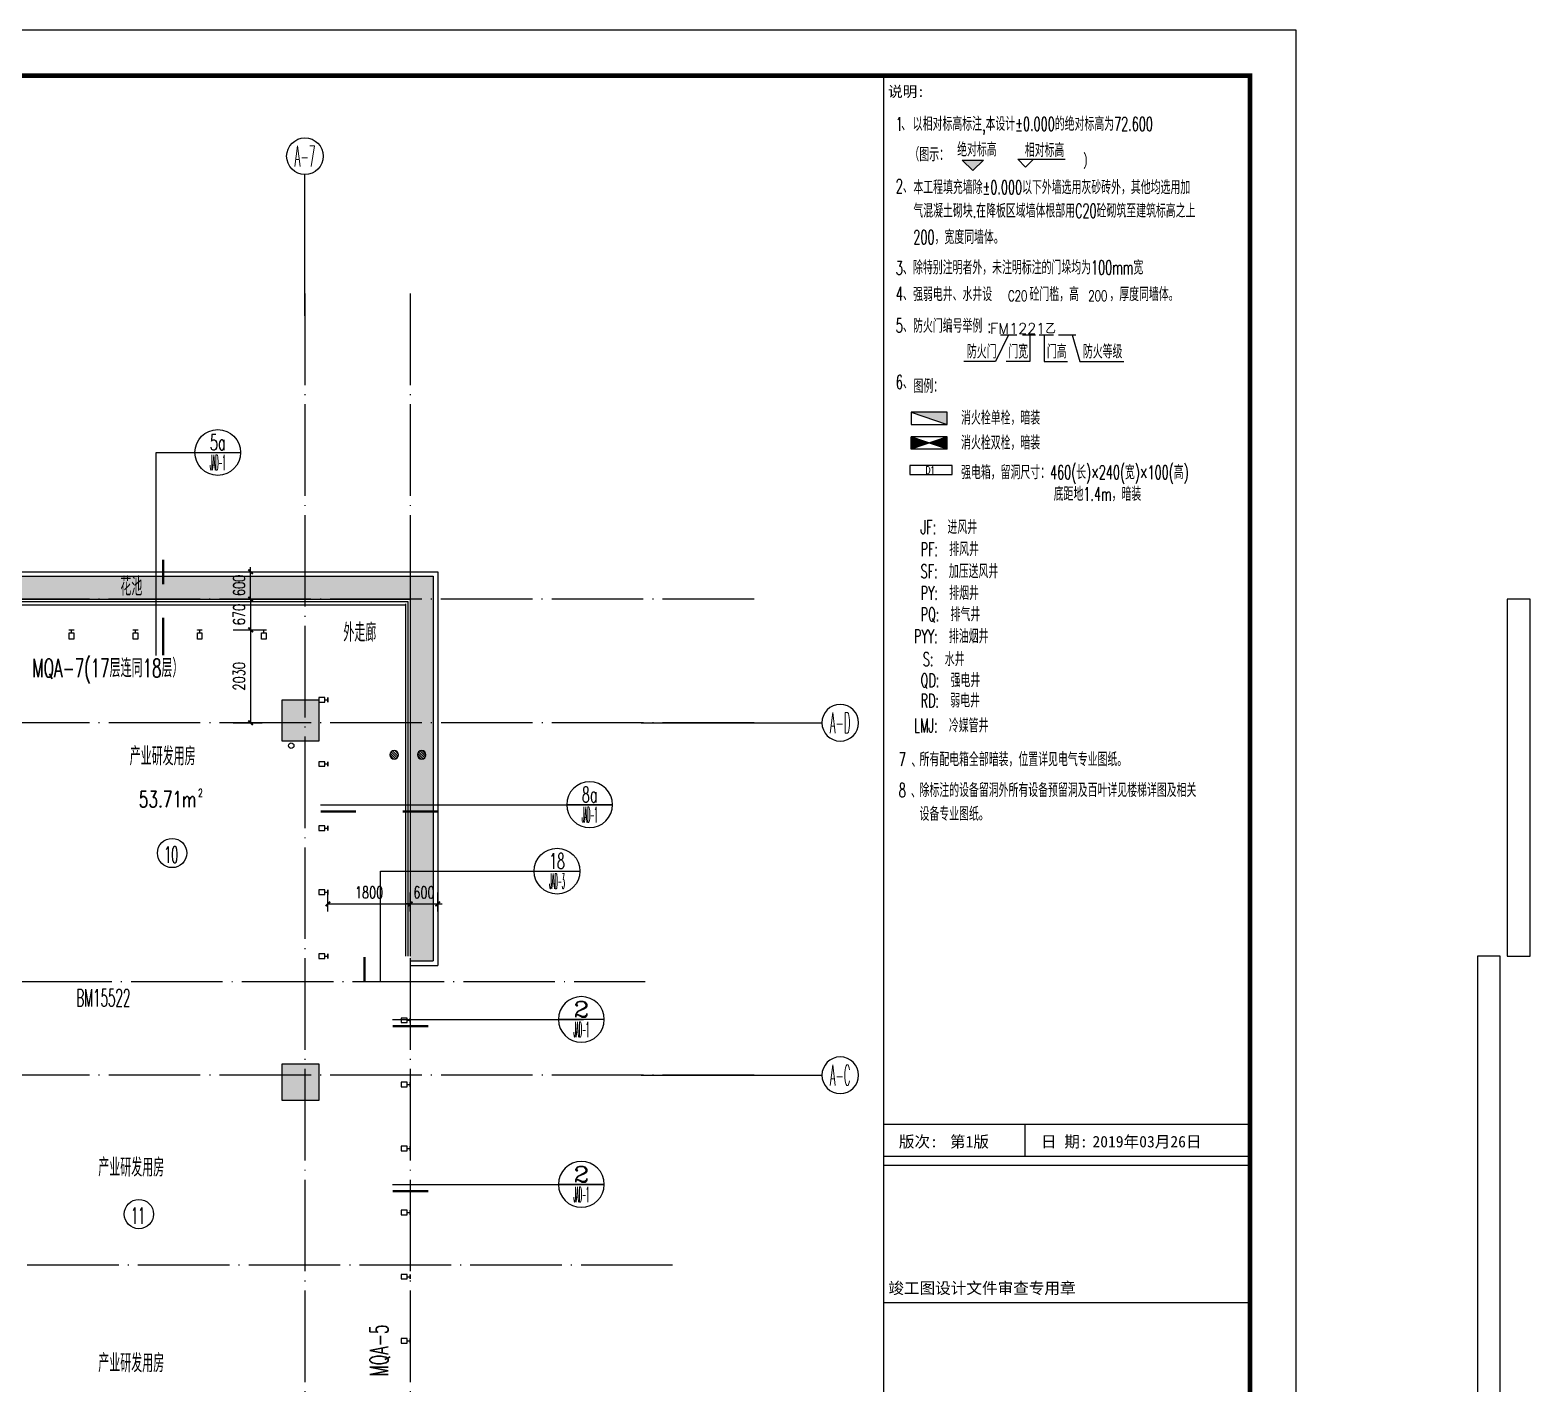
# Model space of a CAD drawing. Extents: x 1980812 to 2578970, y -669191 to 284498.
# Drawn here: x 2037260 to 2070027, y -174200 to -144644 of the extents above; entities that cross this region are included whole.
import ezdxf
from ezdxf.enums import TextEntityAlignment as Align

# ---------------------------------------------------------------- set-up
doc = ezdxf.new("R2010")
doc.units = 0
doc.header["$LTSCALE"] = 1000
doc.header["$MEASUREMENT"] = 0
doc.linetypes.add('CONTINOUS', pattern=[0])
doc.linetypes.add('DOTE', pattern=[2.42, 2, -0.2, 0.02, -0.2])
for name, color, linetype in [('&公共文字', 7, 'Continuous'), ('0-立面(轮廓)', 63, 'CONTINOUS'), ('A-FLOR-LAND', 74, 'Continuous'), ('AXIS', 3, 'Continuous'), ('AXIS_TEXT', 7, 'Continuous'), ('COLU', 6, 'Continuous'), ('COLU_HATCH', 251, 'Continuous'), ('dote', 1, 'DOTE'), ('DQ-L', 2, 'Continuous'), ('DQ2', 2, 'Continuous'), ('EQUIP_地漏', 255, 'Continuous'), ('GPSKC', 3, 'Continuous'), ('PUB_DIM', 3, 'Continuous'), ('PUB_TEXT', 7, 'Continuous'), ('TK', 1, 'Continuous'), ('VPIPE-雨水', 140, 'Continuous'), ('WALL', 4, 'Continuous'), ('WINDOW', 2, 'Continuous'), ('公共文字', 7, 'Continuous'), ('幕墙编号', 14, 'Continuous'), ('房号', 231, 'Continuous'), ('房间名称', 7, 'Continuous'), ('栏杆', 143, 'Continuous'), ('水1', 6, 'Continuous'), ('看线', 66, 'Continuous'), ('窗户分隔', 133, 'Continuous'), ('节点', 3, 'Continuous'), ('详细尺寸', 11, 'Continuous'), ('详细标注', 231, 'Continuous'), ('门窗编号', 56, 'Continuous'), ('门窗编号（回迁图纸）', 56, 'Continuous')]:
    doc.layers.add(name, color=color, linetype=linetype)
doc.styles.add('_HZTXT', font='TXT', dxfattribs={"width": 0.7, "bigfont": 'HZTXT'})
doc.styles.add('_HZTXTW', font='txtw.shx', dxfattribs={"width": 0.7, "bigfont": 'hztxtw.shx'})
doc.styles.add('_TCH_AXIS', font='COMPLEX', dxfattribs={"bigfont": 'GBCBIG'})
doc.styles.add('_TCH_DIM_T3', font='SIMPLEX', dxfattribs={"width": 0.705882, "bigfont": 'GBCBIG'})
doc.styles.add('COMP', font='COMPLEX.shx', dxfattribs={"bigfont": 'hztxt'})
doc.styles.add('COMPLEX', font='COMPLEX')
doc.styles.add('D8', font='txtw.shx', dxfattribs={"width": 0.7, "bigfont": 'hztxtw.shx'})
doc.styles.add('HZF', font='ROMANS2', dxfattribs={"width": 0.7, "bigfont": 'HZDF2'})
doc.styles.add('HZTXTW', font='txtw.shx', dxfattribs={"width": 0.6, "bigfont": 'hztxtw.shx'})
doc.styles.add('SONGTI', font='NSimSun.ttf', dxfattribs={"width": 1.1})
doc.dimstyles.new('_TCH_ARCH&&100', dxfattribs={"dimtxt": 255, "dimasz": 100, "dimexe": 250, "dimexo": 300, "dimgap": 122.5, "dimtad": 1, "dimdec": 0, "dimzin": 0, "dimdsep": 46, "dimtxsty": '_TCH_DIM_T3', "dimblk": 'ARCHTICK', "dimcen": 0.09, "dimclrt": 7, "dimazin": 2, "dimtfac": 1, "dimtdec": 0, "dimtix": 1, "dimtmove": 2, "dimatfit": 3, "dimfxl": 1, "dimtolj": 1, "dimtzin": 0, "dimarcsym": 0})

# ---------------------------------------------------------------- blocks, each defined once
blk = doc.blocks.new('_ArchTick')
at = {"color": 0, "linetype": 'ByBlock', "const_width": 0.4}
blk.add_lwpolyline([(-0.5, -0.5), (0.5, 0.5)], dxfattribs=at)
blk = doc.blocks.new('*D1572')
at = {"layer": 'Defpoints', "color": 0, "transparency": 16777216}
for p in [(48900, -3957), (47100, -4424), (48900, -4424)]:
    blk.add_point(p, dxfattribs=at)
at = {"layer": '详细标注', "color": 0, "lineweight": -2, "transparency": 16777216}
for p, q in [((47100, -4124), (47100, -3707)), ((48900, -4124), (48900, -3707)), ((47100, -3957), (48900, -3957))]:
    blk.add_line(p, q, dxfattribs=at)
at = {"layer": '详细标注', "color": 0, "lineweight": -2, "transparency": 16777216, "xscale": 100, "yscale": 100, "zscale": 100, "rotation": 180}
blk.add_blockref('_ArchTick', (47100, -3957), dxfattribs=at)
at = {"layer": '详细标注', "color": 0, "lineweight": -2, "transparency": 16777216, "xscale": 100, "yscale": 100, "zscale": 100}
blk.add_blockref('_ArchTick', (48900, -3957), dxfattribs=at)
at = {"layer": '详细标注', "color": 7, "transparency": 16777216, "insert": (48000, -3707), "char_height": 255, "attachment_point": 5, "style": '_TCH_DIM_T3'}
blk.add_mtext('\\A1;1800', dxfattribs=at)
blk = doc.blocks.new('*D1573')
at = {"layer": 'Defpoints', "color": 0, "transparency": 16777216}
for p in [(49500, -3957), (48900, -4424), (49500, -4424)]:
    blk.add_point(p, dxfattribs=at)
at = {"layer": '详细标注', "color": 0, "lineweight": -2, "transparency": 16777216}
for p, q in [((48900, -4124), (48900, -3707)), ((49500, -4124), (49500, -3707)), ((48900, -3957), (48800, -3957)), ((48900, -3957), (49500, -3957)), ((49500, -3957), (49600, -3957))]:
    blk.add_line(p, q, dxfattribs=at)
at = {"layer": '详细标注', "color": 0, "lineweight": -2, "transparency": 16777216, "xscale": 100, "yscale": 100, "zscale": 100}
blk.add_blockref('_ArchTick', (48900, -3957), dxfattribs=at)
at = {"layer": '详细标注', "color": 0, "lineweight": -2, "transparency": 16777216, "xscale": 100, "yscale": 100, "zscale": 100, "rotation": 180}
blk.add_blockref('_ArchTick', (49500, -3957), dxfattribs=at)
at = {"layer": '详细标注', "color": 7, "transparency": 16777216, "insert": (49200, -3707), "char_height": 255, "attachment_point": 5, "style": '_TCH_DIM_T3'}
blk.add_mtext('\\A1;600', dxfattribs=at)
blk = doc.blocks.new('*D1581')
at = {"layer": 'Defpoints', "color": 0, "transparency": 16777216}
for p in [(44733, 3300), (45412, 3300), (44733, 2700)]:
    blk.add_point(p, dxfattribs=at)
at = {"layer": '详细标注', "color": 0, "lineweight": -2, "transparency": 16777216}
for p, q in [((45033, 3300), (45662, 3300)), ((45412, 3300), (45412, 3400)), ((45412, 2700), (45412, 3300)), ((45033, 2700), (45662, 2700)), ((45412, 2700), (45412, 2600))]:
    blk.add_line(p, q, dxfattribs=at)
at = {"layer": '详细标注', "color": 0, "lineweight": -2, "transparency": 16777216, "xscale": 100, "yscale": 100, "zscale": 100}
for p, rotation in [((45412, 3300), 270), ((45412, 2700), 90)]:
    blk.add_blockref('_ArchTick', p, dxfattribs=dict(at, rotation=rotation))
at = {"layer": '详细标注', "color": 7, "transparency": 16777216, "insert": (45162, 3000), "char_height": 255, "attachment_point": 5, "rotation": 90, "style": '_TCH_DIM_T3'}
blk.add_mtext('\\A1;600', dxfattribs=at)
blk = doc.blocks.new('*D1582')
at = {"layer": 'Defpoints', "color": 0, "transparency": 16777216}
for p in [(44733, 2700), (44733, 2030), (45412, 2030)]:
    blk.add_point(p, dxfattribs=at)
at = {"layer": '详细标注', "color": 0, "lineweight": -2, "transparency": 16777216}
for p, q in [((45033, 2700), (45662, 2700)), ((45412, 2700), (45412, 2800)), ((45412, 2700), (45412, 2030)), ((45033, 2030), (45662, 2030)), ((45412, 2030), (45412, 1930))]:
    blk.add_line(p, q, dxfattribs=at)
at = {"layer": '详细标注', "color": 0, "lineweight": -2, "transparency": 16777216, "xscale": 100, "yscale": 100, "zscale": 100}
for p, rotation in [((45412, 2700), 270), ((45412, 2030), 90)]:
    blk.add_blockref('_ArchTick', p, dxfattribs=dict(at, rotation=rotation))
at = {"layer": '详细标注', "color": 7, "transparency": 16777216, "insert": (45162, 2365), "char_height": 255, "attachment_point": 5, "rotation": 90, "style": '_TCH_DIM_T3'}
blk.add_mtext('\\A1;670', dxfattribs=at)
blk = doc.blocks.new('*D1583')
at = {"layer": 'Defpoints', "color": 0, "transparency": 16777216}
for p in [(44733, 2030), (44733, 0), (45412, 0)]:
    blk.add_point(p, dxfattribs=at)
at = {"layer": '详细标注', "color": 0, "lineweight": -2, "transparency": 16777216}
for p, q in [((45033, 2030), (45662, 2030)), ((45412, 2030), (45412, 0)), ((45033, 0), (45662, 0))]:
    blk.add_line(p, q, dxfattribs=at)
at = {"layer": '详细标注', "color": 0, "lineweight": -2, "transparency": 16777216, "xscale": 100, "yscale": 100, "zscale": 100}
for p, rotation in [((45412, 2030), 90), ((45412, 0), 270)]:
    blk.add_blockref('_ArchTick', p, dxfattribs=dict(at, rotation=rotation))
at = {"layer": '详细标注', "color": 7, "transparency": 16777216, "insert": (45162, 1015), "char_height": 255, "attachment_point": 5, "rotation": 90, "style": '_TCH_DIM_T3'}
blk.add_mtext('\\A1;2030', dxfattribs=at)
blk = doc.blocks.new('_index')
blk.add_line((-0.5, 0), (0.5, 0))
blk.add_circle((0, 0), 0.5)
at = {"style": 'COMP'}
for tag, width, p, p2 in [('1', 2.333333, (-0.17, 0.05), (0.17, 0.05)), ('-', 1.166667, (-0.17, -0.39), (0.17, -0.39))]:
    blk.add_attdef(tag, text='', height=0.34, dxfattribs=dict(at, width=width)).set_placement(p, p2, align=Align.FIT)
blk = doc.blocks.new('A$C18E54BEC')
at = {"layer": '房号'}
for centre in [(43698, -2845), (42972, -10732)]:
    blk.add_circle(centre, 320, dxfattribs=at)
at = {"layer": '房号', "style": 'HZTXTW', "width": 0.506757}
for s, p in [('10', (43523, -3059)), ('11', (42797, -10945))]:
    blk.add_text(s, height=358.4, dxfattribs=at).set_placement(p)
blk = doc.blocks.new('A$C1FE24B19')
at = {"layer": '房间名称', "style": 'HZTXTW', "width": 0.6}
for p in [(43491, -730), (42805, -9712), (42805, -13987)]:
    blk.add_text('产业研发用房', height=400, rotation=0.0006, dxfattribs=at).set_placement(p, align=Align.MIDDLE_CENTER)
blk = doc.blocks.new('A$C2F655D11')
at = {"layer": 'GPSKC', "color": 1, "linetype": 'Continuous'}
for p, q in [((0, 0), (700, 240)), ((0, 240), (700, 0)), ((0, 240), (0, 0)), ((0, 240), (700, 240)), ((700, 240), (700, 0)), ((0, 0), (700, 0))]:
    blk.add_line(p, q, dxfattribs=at)
for points in [[(0, 240), (350, 120), (0, 0)], [(700, 240), (350, 120), (700, 0)]]:
    blk.add_solid(points, dxfattribs=at)
blk = doc.blocks.new('A$C4BB60620')
at = {"rotation": 151.0000000006254}
blk.add_blockref('A$C2F655D11', (729, 210), dxfattribs=at)
blk = doc.blocks.new('AUDIT_I_080527205251-1')
at = {"layer": '水1', "linetype": 'Continuous', "xscale": 2.185937503893495, "yscale": 2.185937503893495, "zscale": 2.185937503893495, "rotation": 29.00000005749169}
blk.add_blockref('A$C4BB60620', (845, 17239), dxfattribs=at)
blk = doc.blocks.new('DQ-EL-D1')
at = {"layer": 'DQ2'}
blk.add_lwpolyline([(-230, -50), (230, -50), (230, 50), (-230, 50)], close=True, dxfattribs=at)
at = {"layer": 'DQ2', "style": 'D8', "width": 0.7}
blk.add_text('D1', height=80, dxfattribs=at).set_placement((-8, 0), align=Align.MIDDLE)
blk = doc.blocks.new('平面说明0825')
at = {"layer": 'PUB_DIM'}
blk.add_hatch(color=256, dxfattribs=at).paths.add_polyline_path([(115946555, 22714662), (115946062, 22715155), (115947048, 22715155)])
at = {"layer": '&公共文字'}
for p, q in [((115945351, 22703408), (115943676, 22703408)), ((115943676, 22703408), (115943676, 22702833)), ((115943676, 22703408), (115945351, 22702833)), ((115945351, 22702833), (115945351, 22703408)), ((115943676, 22702833), (115945351, 22702833))]:
    blk.add_line(p, q, dxfattribs=at)
blk.add_solid([(115943676, 22703408, 0), (115945351, 22703408, 0), (115943676, 22703408, 0), (115945351, 22702833, 0)], dxfattribs=at)
at = {"layer": 'PUB_DIM'}
for p, q in [((115946555, 22714662), (115946062, 22715155)), ((115946062, 22715155), (115947048, 22715155)), ((115946555, 22714662), (115947048, 22715155)), ((115948644, 22715194), (115950861, 22715194)), ((115949013, 22714824), (115948644, 22715194)), ((115949013, 22714824), (115949383, 22715194))]:
    blk.add_line(p, q, dxfattribs=at)
at = {"layer": 'PUB_TEXT'}
blk.add_lwpolyline([(115942407, 22718483), (115942407, 22719083), (115943007, 22719083)], dxfattribs=at)
at = {"layer": '公共文字'}
for p, q in [((115947850, 22707003), (115948599, 22707003)), ((115948873, 22707003), (115949476, 22707003)), ((115949646, 22707003), (115950314, 22707003)), ((115950554, 22707003), (115951351, 22707003))]:
    blk.add_line(p, q, dxfattribs=at)
for points in [[(115948224, 22707003), (115947617, 22705771), (115946139, 22705771)], [(115949208, 22707003), (115949208, 22705771), (115948113, 22705771)], [(115949872, 22707003), (115949872, 22705771), (115950967, 22705771)], [(115951178, 22707003), (115951546, 22705771), (115953587, 22705771)]]:
    blk.add_lwpolyline(points, dxfattribs=at)
at = {"layer": '&公共文字', "xscale": 1.095111111140189, "yscale": 1.095111111140189, "zscale": 1.095111111140189}
blk.add_blockref('AUDIT_I_080527205251-1', (115943153, 22682100), dxfattribs=at)
at = {"layer": 'DQ-L', "xscale": 4.266666666666667, "yscale": 4.266666666666667, "zscale": 4.266666666666667}
blk.add_blockref('DQ-EL-D1', (115944603, 22700708), dxfattribs=at)
at = {"layer": '&公共文字'}
for s, height, style, width, p in [(')', 493, '_HZTXTW', 0.7, (115951695, 22714919)), ('C20', 492.8, '_HZTXTW', 0.7, (115948193, 22708581)), ('200', 492.8, '_HZTXTW', 0.7, (115951934, 22708581)), (':', 616, '_HZTXT', 0.8, (115947217, 22707106))]:
    blk.add_text(s, height=height, dxfattribs=dict(at, style=style, width=width)).set_placement(p)
at = {"layer": 'PUB_TEXT', "style": 'HZTXTW', "width": 0.6}
for s, p in [('1', (115942953, 22716519)), ('、', (115943216, 22716519)), ('以相对标高标注,本设计%%P0.000的绝对标高为72.600', (115943756, 22716519)), ('绝对标高', (115945823, 22715321)), ('相对标高', (115948979, 22715297)), ('（图示：', (115943599, 22715095)), ('2', (115942965, 22713619)), ('、', (115943293, 22713619)), ('本工程填充墙除%%P0.000以下外墙选用灰砂砖外，其他均选用加', (115943782, 22713565)), ('气混凝土砌块.在降板区域墙体根部用C20砼砌筑至建筑标高之上', (115943782, 22712470)), ('200，宽度同墙体。', (115943782, 22711243)), ('3', (115942965, 22709811)), ('除特别注明者外，未注明标注的门垛均为100mm宽', (115943768, 22709828)), ('、', (115943293, 22709811)), ('4', (115942965, 22708603)), ('强弱电井、水井设', (115943768, 22708581)), ('砼门槛，高', (115949195, 22708581)), ('，厚度同墙体。', (115952919, 22708581)), ('、', (115943293, 22708603)), ('5', (115942965, 22707126)), ('防火门编号举例', (115943768, 22707106)), ('、', (115943293, 22707126)), ('防火门', (115946276, 22705908)), ('门宽', (115948210, 22705908)), ('门高', (115950006, 22705908)), ('防火等级', (115951683, 22705908)), ('6', (115942965, 22704489)), ('图例：', (115943788, 22704298)), ('、', (115943293, 22704489)), ('消火栓单栓，暗装', (115946006, 22702822)), ('消火栓双栓，暗装', (115946006, 22701664)), ('强电箱，留洞尺寸：460(长)×240(宽)×100(高)', (115946006, 22700281)), ('底距地1.4m，暗装', (115950323, 22699271)), ('JF:  进风井', (115944120, 22697726)), ('PF:  排风井', (115944120, 22696696)), ('SF:  加压送风井', (115944120, 22695669)), ('PY:  排烟井', (115944120, 22694655)), ('PQ:  排气井', (115944120, 22693663)), ('PYY:  排油烟井', (115943810, 22692640)), (' S:  水井', (115943960, 22691571)), ('QD:  强电井', (115944120, 22690593)), ('RD:  弱电井', (115944120, 22689646)), ('LMJ:  冷媒管井', (115943810, 22688483)), ('7', (115943101, 22686905)), ('所有配电箱全部暗装，位置详见电气专业图纸。', (115944070, 22686905)), ('、', (115943692, 22686856)), ('8', (115943101, 22685470)), ('除标注的设备留洞外所有设备预留洞及百叶详见楼梯详图及相关', (115944070, 22685470)), ('、', (115943670, 22685428)), ('设备专业图纸。', (115944070, 22684363))]:
    blk.add_text(s, height=640, dxfattribs=at).set_placement(p)
at = {"layer": 'TK', "style": 'SONGTI'}
blk.add_text('说明:', height=500, dxfattribs=at).set_placement((115942602, 22718100))
at = {"layer": '公共文字', "style": 'HZTXTW'}
blk.add_text(' FM1221乙', height=492.8, dxfattribs=at).set_placement((115947018, 22707063))
blk = doc.blocks.new('$TwtSys$00000141')
for p, q in [((-94, 8), (-10, 92)), ((-94, 8), (-10, 92)), ((-87, -35), (35, 87)), ((-87, -35), (35, 87)), ((-66, -66), (66, 66)), ((-66, -66), (66, 66)), ((-32, -87), (88, 33)), ((-32, -87), (88, 33)), ((11, -92), (92, -11)), ((11, -92), (92, -11))]:
    blk.add_line(p, q)
blk.add_circle((0, 0), 94)
blk.add_circle((0, 0), 94)
blk = doc.blocks.new('A$C4C6074F0')
at = {"layer": 'VPIPE-雨水', "linetype": 'Continuous'}
blk.add_circle((46300, -500), 60, dxfattribs=at)
at = {"layer": 'EQUIP_地漏', "xscale": -1, "rotation": 2.73175867698099e-09}
for p in [(48550, -700), (49150, -700)]:
    blk.add_blockref('$TwtSys$00000141', p, dxfattribs=at)
blk = doc.blocks.new('sshsgrs')
at = {"layer": '门窗编号（回迁图纸）', "style": 'HZTXTW', "width": 0.5}
blk.add_text('BM15522', height=380, dxfattribs=at).set_placement((2000831, 252506))
blk = doc.blocks.new('qerhtasew')
at = {"layer": '门窗编号'}
blk.add_blockref('sshsgrs', (37441, -418482), dxfattribs=at)
blk = doc.blocks.new('_AXISO')
blk.add_circle((0, 0), 0.5)
at = {"layer": 'AXIS_TEXT', "style": 'COMPLEX', "width": 1.041667}
blk.add_attdef('A', text='', height=0.56, dxfattribs=at).set_placement((-0.25, -0.28), (0.25, -0.28), align=Align.FIT)
blk = doc.blocks.new('竖梃0903')
at = {"layer": '窗户分隔'}
blk.add_line((115028288, 22648046), (115028222, 22648046), dxfattribs=at)
for points in [[(115028222, 22648096), (115028225, 22648096), (115028225, 22647996), (115028222, 22647996)], [(115028288, 22648096), (115028422, 22648096), (115028422, 22647996), (115028288, 22647996)]]:
    blk.add_lwpolyline(points, close=True, dxfattribs=at)
blk = doc.blocks.new('A$C204647D6')
at = {"layer": 'A-FLOR-LAND'}
h = blk.add_hatch(dxfattribs=at)
h.set_pattern_fill('GRASS', color=256, scale=50, angle=180)
h.set_pattern_definition([(270, (3055315.91, -461100.08), (99.7795475, -99.7795475), [26.458066, -173.101015]), (225, (3055315.91, -461100.08), (99.7796155, -99.7796155), [26.458066, -114.651615]), (315, (3055315.91, -461100.08), (99.7796155, 99.7796155), [26.458066, -114.651615])])
h.paths.add_polyline_path([(49400, -5200), (48900, -5200), (48900, 2700), (32150, 2700), (32150, 3200), (49400, 3200)])
at = {"layer": 'dote'}
blk.add_line((6500, -5650), (54031.7, -5650), dxfattribs=at)
at = {"layer": '栏杆'}
for p, q in [((32150, 2700), (48900, 2700)), ((32250, 2650), (48850, 2650)), ((48850, 2650), (48850, -5100)), ((48900, 2700), (48900, -5100)), ((32250, 2580), (48800, 2580)), ((48800, 2600), (48800, -5100))]:
    blk.add_line(p, q, dxfattribs=at)
at = {"layer": '看线'}
for p, q in [((32050, 3300), (49500, 3300)), ((49500, 3300), (49500, -5300)), ((32150, 3200), (49400, 3200)), ((49400, 3200), (49400, -5200)), ((48900, -5200), (49400, -5200)), ((48900, -5300), (49500, -5300))]:
    blk.add_line(p, q, dxfattribs=at)
at = {"layer": '房间名称', "style": 'HZTXTW', "width": 0.6}
blk.add_text('花池', height=400, rotation=0.00057, dxfattribs=at).set_placement((42805.5, 2977.1), align=Align.MIDDLE_CENTER)
at = {"layer": '详细标注'}
for p1, p2, distance, picture, middle in [((44733.4, 2700), (44733.4, 3300), -678.5, '*D1581', (45161.9, 3000)), ((44733.4, 2700), (44733.4, 2030), 678.5, '*D1582', (45161.9, 2365)), ((44733.4, 2030), (44733.4, 0), 678.5, '*D1583', (45161.9, 1015)), ((47100, -4423.6), (48900, -4423.6), 466.3, '*D1572', (48000, -3707.3)), ((48900, -4423.6), (49500, -4423.6), 466.3, '*D1573', (49200, -3707.3))]:
    dim = blk.add_aligned_dim(p1=p1, p2=p2, distance=distance, dimstyle='_TCH_ARCH&&100', dxfattribs=at)
    dim.commit()
    dim.dimension.update_dxf_attribs({"geometry": picture, "text_midpoint": middle})

msp = doc.modelspace()

# ---------------------------------------------------------------- hatches: boundary and pattern name
at = {"layer": 'COLU_HATCH'}
h = msp.add_hatch(color=256, dxfattribs=at)
h.dxf.hatch_style = 1
h.paths.add_polyline_path([(2042766.5, -159277.9), (2043566.5, -159277.9), (2043566.5, -160177.9), (2042766.5, -160177.9)])
h = msp.add_hatch(color=256, dxfattribs=at)
h.dxf.hatch_style = 1
h.paths.add_polyline_path([(2043566.5, -167227.9), (2043566.5, -168027.9), (2042766.5, -168027.9), (2042766.5, -167227.9)])

# ---------------------------------------------------------------- linework, layer by layer
at = {"layer": 'AXIS'}
for p, q in [((2043266.5, -150891.5), (2043266.5, -147800.7)), ((2050610.3, -159777.9), (2054559.1, -159777.9)), ((2050610.3, -167477.9), (2054559.1, -167477.9))]:
    msp.add_line(p, q, dxfattribs=at)
at = {"layer": 'COLU'}
for points in [[(2042766.5, -159277.9), (2043566.5, -159277.9), (2043566.5, -160177.9), (2042766.5, -160177.9)], [(2043566.5, -167227.9), (2043566.5, -168027.9), (2042766.5, -168027.9), (2042766.5, -167227.9)]]:
    msp.add_lwpolyline(points, close=True, dxfattribs=at)
at = {"layer": 'dote'}
for p, q in [((2043266.5, -150400.7), (2043266.5, -192501.6)), ((2045566.5, -150400.7), (2045566.5, -192501.6)), ((2053077.2, -157077.9), (1988210.3, -157077.9)), ((2053079.9, -159777.9), (1988213, -159777.9)), ((2053079.9, -167477.9), (1988213, -167477.9)), ((2051298, -171627.9), (2033875.2, -171627.9))]:
    msp.add_line(p, q, dxfattribs=at)
at = {"layer": 'TK'}
for p, q in [((2055912.3, -203044.1), (2055912.3, -145644.1)), ((2063912.3, -203044.1), (2063912.3, -145644.1)), ((2055912.3, -168544.1), (2063912.3, -168544.1)), ((2058999.7, -169244.1), (2058999.7, -168544.1)), ((2055912.3, -169244.1), (2063912.3, -169244.1)), ((2055912.3, -169444.1), (2063912.3, -169444.1)), ((2055912.3, -172444.1), (2063912.3, -172444.1))]:
    msp.add_line(p, q, dxfattribs=at)
msp.add_lwpolyline([(1980812.3, -144644.1), (2064912.3, -144644.1), (2064912.3, -204044.1), (1980812.3, -204044.1)], close=True, dxfattribs=at)
at = {"layer": 'TK', "const_width": 100}
msp.add_lwpolyline([(2063912.3, -203044.1), (2063912.3, -145644.1), (1983312.3, -145644.1), (1983312.3, -203044.1)], close=True, dxfattribs=at)
at = {"layer": 'WALL', "color": 1}
msp.add_lwpolyline([(2070027.5, -157077.9), (2069527.5, -157077.9), (2069527.5, -164877.9), (2070027.5, -164877.9)], close=True, dxfattribs=at)
at = {"layer": 'WALL'}
msp.add_lwpolyline([(2069379, -164877.9), (2068879, -164877.9), (2068879, -185777.9), (2069379, -185777.9)], close=True, dxfattribs=at)
at = {"layer": '节点'}
for p, q in [((2040017.5, -153873.1), (2040862, -153873.1)), ((2040017.5, -158305.5), (2040017.5, -153873.1)), ((2043607.2, -161567.3), (2049985.2, -161567.3)), ((2044916.5, -163018.4), (2048274, -163018.4)), ((2044916.5, -165427.9), (2044916.5, -163018.4)), ((2045181.4, -166258.1), (2049352.8, -166258.1)), ((2045181.4, -169862.1), (2049804.6, -169862.1)), ((2049279.9, -169862.1), (2049441.6, -169862.1))]:
    msp.add_line(p, q, dxfattribs=at)
at = {"layer": '节点', "ltscale": 0.5, "const_width": 50}
for points in [[(2040167.5, -156751.7), (2040167.5, -156216.4)], [(2040167.5, -158305.5), (2040167.5, -157481.2)], [(2043607.2, -161717.3), (2044385.2, -161717.3)], [(2045399, -161717.3), (2046177, -161717.3)], [(2044566.5, -165427.9), (2044566.5, -164892.6)], [(2045181.4, -166408.1), (2045959.4, -166408.1)], [(2045181.4, -170012.1), (2045959.4, -170012.1)]]:
    msp.add_lwpolyline(points, dxfattribs=at)

# ---------------------------------------------------------------- block references
at = {"layer": '0-立面(轮廓)', "xscale": 0.46875, "yscale": 0.46875, "zscale": 0.46875}
msp.add_blockref('平面说明0825', (-52292091, -10795214.3), dxfattribs=at)
at = {"layer": 'AXIS'}
ref = msp.add_blockref('_AXISO', (2043266.5, -147400.7), dxfattribs=dict(at, xscale=800, yscale=800, zscale=800))
ref.add_attrib('A', 'A-7', dxfattribs={"layer": 'AXIS_TEXT', "height": 452.55, "style": '_TCH_AXIS', "width": 0.344262}).set_placement((2043040.2, -147627), (2043492.8, -147627), align=Align.FIT)
ref = msp.add_blockref('_AXISO', (2054959.1, -159777.9), dxfattribs=dict(at, xscale=-800, yscale=800, zscale=800))
ref.add_attrib('A', 'A-D', dxfattribs={"layer": 'AXIS_TEXT', "height": 452.55, "style": '_TCH_AXIS', "width": 0.328125}).set_placement((2054732.8, -160004.2), (2055185.4, -160004.2), align=Align.FIT)
ref = msp.add_blockref('_AXISO', (2054959.1, -167477.9), dxfattribs=dict(at, xscale=-800, yscale=800, zscale=800))
ref.add_attrib('A', 'A-C', dxfattribs={"layer": 'AXIS_TEXT', "height": 452.55, "style": '_TCH_AXIS', "width": 0.33871}).set_placement((2054732.8, -167704.2), (2055185.4, -167704.2), align=Align.FIT)
at = {"layer": 'EQUIP_地漏'}
msp.add_blockref('A$C4C6074F0', (1996666.5, -159777.9), dxfattribs=at)
at = {"layer": 'WINDOW', "rotation": 270}
for p in [(-20609879.3, 114870473.8), (-20608479.3, 114870473.8), (-20607079.3, 114870473.8), (-20605679.3, 114870473.8)]:
    msp.add_blockref('竖梃0903', p, dxfattribs=at)
at = {"layer": 'WINDOW', "xscale": -1}
for p in [(117071988.3, -22807323.7), (117071988.3, -22808723.7), (117071988.3, -22810123.7), (117071988.3, -22811523.7), (117071988.3, -22812923.7), (117073788.3, -22814323.7), (117073788.3, -22815723.7), (117073788.3, -22817123.7), (117073788.3, -22818523.7), (117073788.3, -22819923.7), (117073788.3, -22821323.7)]:
    msp.add_blockref('竖梃0903', p, dxfattribs=at)
at = {"layer": '房号'}
msp.add_blockref('A$C18E54BEC', (1996666.5, -159777.9), dxfattribs=at)
at = {"layer": '房间名称'}
msp.add_blockref('A$C1FE24B19', (1996666.5, -159777.9), dxfattribs=at)
at = {"layer": '节点', "ltscale": 0.5}
ref = msp.add_blockref('_index', (2041362, -153873.1), dxfattribs=dict(at, xscale=1000.000000050349, yscale=1000.000000050349, zscale=1000.000000050349))
ref.add_attrib('1', '5a', dxfattribs={"layer": '0', "height": 340, "rotation": 360, "style": 'COMP', "width": 0.6}).set_placement((2041192, -153823.1), (2041532, -153823.1), align=Align.FIT)
ref.add_attrib('-', 'JAD-1', dxfattribs={"layer": '0', "height": 340, "style": 'COMP', "width": 0.225806}).set_placement((2041192, -154263.1), (2041532, -154263.1), align=Align.FIT)
ref = msp.add_blockref('_index', (2049485.2, -161567.3), dxfattribs=dict(at, xscale=-1000.000000050349, yscale=1000.000000050349, zscale=1000.000000050349))
ref.add_attrib('1', '8a', dxfattribs={"layer": '0', "height": 340, "style": 'COMP', "width": 0.6}).set_placement((2049315.2, -161517.3), (2049655.2, -161517.3), align=Align.FIT)
ref.add_attrib('-', 'JAD-1', dxfattribs={"layer": '0', "height": 340, "style": 'COMP', "width": 0.225806}).set_placement((2049315.2, -161957.3), (2049655.2, -161957.3), align=Align.FIT)
ref = msp.add_blockref('_index', (2048774, -163018.4), dxfattribs=dict(at, xscale=1000.000000050349, yscale=1000.000000050349, zscale=1000.000000050349))
ref.add_attrib('1', '18', dxfattribs={"layer": '0', "height": 340, "rotation": 360, "style": 'COMP', "width": 0.724138}).set_placement((2048604, -162968.4), (2048944, -162968.4), align=Align.FIT)
ref.add_attrib('-', 'JAD-3', dxfattribs={"layer": '0', "height": 340, "style": 'COMP', "width": 0.214286}).set_placement((2048604, -163408.4), (2048944, -163408.4), align=Align.FIT)
ref = msp.add_blockref('_index', (2049304.6, -166258.1), dxfattribs=dict(at, xscale=-1000.000000050349, yscale=1000.000000050349, zscale=1000.000000050349))
ref.add_attrib('1', '2', dxfattribs={"layer": '0', "height": 340, "style": 'COMP', "width": 1.5}).set_placement((2049134.6, -166208.1), (2049474.6, -166208.1), align=Align.FIT)
ref.add_attrib('-', 'JAD-1', dxfattribs={"layer": '0', "height": 340, "style": 'COMP', "width": 0.225806}).set_placement((2049134.6, -166648.1), (2049474.6, -166648.1), align=Align.FIT)
ref = msp.add_blockref('_index', (2049304.6, -169862.1), dxfattribs=dict(at, xscale=-1000.000000050349, yscale=1000.000000050349, zscale=1000.000000050349))
ref.add_attrib('1', '2', dxfattribs={"layer": '0', "height": 340, "style": 'COMP', "width": 1.5}).set_placement((2049134.6, -169812.1), (2049474.6, -169812.1), align=Align.FIT)
ref.add_attrib('-', 'JAD-1', dxfattribs={"layer": '0', "height": 340, "style": 'COMP', "width": 0.225806}).set_placement((2049134.6, -170252.1), (2049474.6, -170252.1), align=Align.FIT)
at = {"layer": '详细尺寸'}
msp.add_blockref('A$C204647D6', (1996666.5, -159777.9), dxfattribs=at)
at = {"layer": '门窗编号（回迁图纸）'}
msp.add_blockref('qerhtasew', (0, 0), dxfattribs=at)

# ---------------------------------------------------------------- texts
at = {"layer": 'TK', "style": 'SONGTI'}
for s, p in [('版次:', (2056240.3, -169052.6)), ('日 期:', (2059344.2, -169052.6)), ('竣工图设计文件审查专用章', (2056009.9, -172252.6))]:
    msp.add_text(s, height=250, dxfattribs=at).set_placement(p)
at = {"layer": 'TK', "color": 4, "style": 'SONGTI'}
for s, p in [('第1版', (2057356.3, -169052.6)), ('2019年03月26日', (2060469.2, -169052.6))]:
    msp.add_text(s, height=250, dxfattribs=at).set_placement(p)
at = {"layer": '幕墙编号', "style": 'HZTXTW', "width": 0.6}
for s, rotation, p in [('MQA-7(17层连同18层）', 0.00057, (2038961.7, -158583.1)), ('MQA-5', 90.00057, (2044886.8, -173491.6))]:
    msp.add_text(s, height=400, rotation=rotation, dxfattribs=at).set_placement(p, align=Align.MIDDLE_CENTER)
at = {"layer": '房间名称', "style": 'HZTXTW', "width": 0.6}
msp.add_text('外走廊', height=400, rotation=0.00057, dxfattribs=at).set_placement((2044465.2, -157806.4), align=Align.MIDDLE_CENTER)
at = {"layer": '房间名称', "style": 'HZF', "width": 0.7}
for s, height, p in [('53.71m', 350, (2040266.8, -161449.6)), ('2', 175, (2040983.4, -161311.6))]:
    msp.add_text(s, height=height, dxfattribs=at).set_placement(p, align=Align.MIDDLE_CENTER)

doc.saveas('drawing.dxf')
